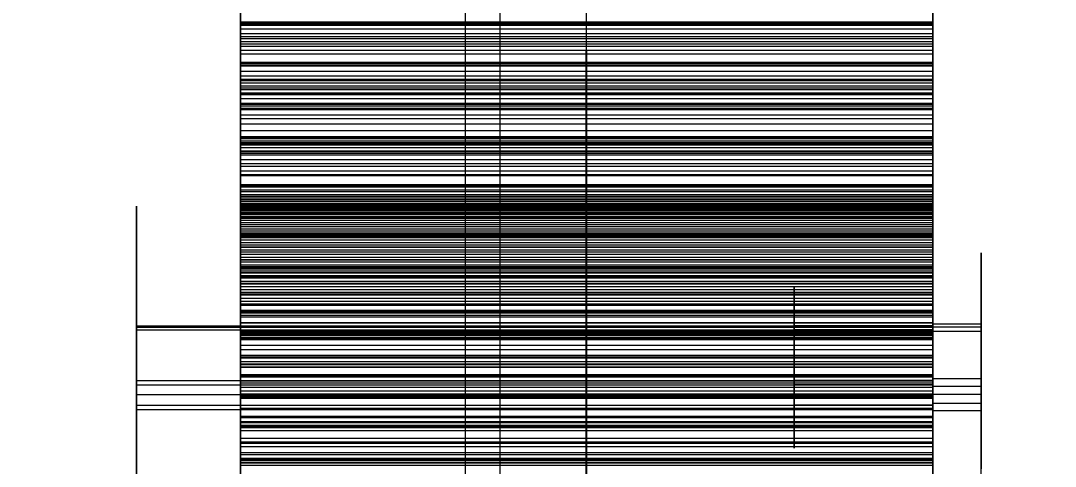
# Model space of a CAD drawing. Header units: millimetres. Extents: x -1970 to 34302, y -65268 to 6837.
# Drawn here: x 486.5 to 785.4, y -34170.2 to -34041.4 of the extents above; entities that cross this region are included whole.
import ezdxf

# ---------------------------------------------------------------- set-up
doc = ezdxf.new("R2010")
doc.units = ezdxf.units.MM
for name, color, linetype, lineweight in [('COTAS_O', 1, 'Continuous', 0), ('frontal_briquetadora', 7, 'Continuous', 0), ('frontal_mezcladora', 7, 'Continuous', 0)]:
    doc.layers.add(name, color=color, linetype=linetype, lineweight=lineweight)
doc.dimstyles.new('R19_100', dxfattribs={"dimtxt": 250, "dimasz": 150, "dimexe": 150, "dimexo": 80, "dimgap": 100, "dimtad": 1, "dimtih": 1, "dimtoh": 1, "dimdsep": 46, "dimcen": 0.09, "dimadec": 0, "dimazin": 0, "dimtfac": 1, "dimtdec": 4, "dimtofl": 0, "dimtmove": 0, "dimatfit": 3, "dimfxl": 1, "dimtolj": 1, "dimtzin": 0, "dimarcsym": 0})

# ---------------------------------------------------------------- blocks, each defined once
blk = doc.blocks.new('*D35')
at = {"layer": 'COTAS_O', "color": 0, "lineweight": -2, "transparency": 16777216}
for p, q in [((-1725, -34320), (-1725, -33550)), ((1725, -34320), (1725, -33550)), ((-1575, -33700), (1575, -33700))]:
    blk.add_line(p, q, dxfattribs=at)
at = {"layer": 'COTAS_O', "color": 0, "transparency": 16777216}
for points in [[(-1575, -33675), (-1575, -33725), (-1725, -33700)], [(1575, -33675), (1575, -33725), (1725, -33700)]]:
    blk.add_solid(points, dxfattribs=at)
at = {"layer": 'Defpoints', "color": 0, "transparency": 16777216}
for p in [(1725, -33700), (-1725, -34400), (1725, -34400)]:
    blk.add_point(p, dxfattribs=at)
blk = doc.blocks.new('*D39')
at = {"layer": 'COTAS_O', "color": 0, "lineweight": -2, "transparency": 16777216}
for p, q in [((-650, -34820), (-650, -34050)), ((650, -34820), (650, -34050)), ((-500, -34200), (500, -34200))]:
    blk.add_line(p, q, dxfattribs=at)
at = {"layer": 'COTAS_O', "color": 0, "transparency": 16777216}
for points in [[(-500, -34175), (-500, -34225), (-650, -34200)], [(500, -34175), (500, -34225), (650, -34200)]]:
    blk.add_solid(points, dxfattribs=at)
at = {"layer": 'Defpoints', "color": 0, "transparency": 16777216}
for p in [(650, -34200), (-650, -34900), (650, -34900)]:
    blk.add_point(p, dxfattribs=at)

msp = doc.modelspace()

# ---------------------------------------------------------------- linework, layer by layer
at = {"layer": 'frontal_briquetadora'}
for p, q in [((550, -34042.33), (550, -34028.173)), ((750, -34042.33), (750, -34028.173)), ((550, -34035.129), (550, -34047.366)), ((550, -34048.703), (550, -34035.538)), ((750, -34035.129), (750, -34047.366)), ((750, -34048.703), (750, -34035.538)), ((550, -34050.982), (550, -34037.173)), ((550, -34041.914), (550, -34037.651)), ((550, -34042.091), (550, -34038.346)), ((750, -34050.982), (750, -34037.173)), ((750, -34041.914), (750, -34037.651)), ((750, -34042.091), (750, -34038.346)), ((550, -34040.158), (550, -34053.343)), ((550, -34040.962), (550, -34054.391)), ((550, -34049.943), (550, -34041.744)), ((750, -34041.744), (550, -34041.744)), ((550, -34041.744), (550, -34042.719)), ((550, -34046.033), (550, -34041.914)), ((750, -34041.914), (550, -34041.914)), ((750, -34040.158), (750, -34053.343)), ((750, -34040.962), (750, -34054.391)), ((750, -34049.943), (750, -34041.744)), ((750, -34041.744), (750, -34042.719)), ((750, -34046.033), (750, -34041.914)), ((550, -34050.002), (550, -34042.091)), ((750, -34042.091), (550, -34042.091)), ((550, -34055.971), (550, -34042.33)), ((550, -34042.33), (750, -34042.33)), ((750, -34042.719), (550, -34042.719)), ((550, -34042.719), (550, -34043.842)), ((750, -34043.842), (550, -34043.842)), ((550, -34043.842), (550, -34045.12)), ((750, -34050.002), (750, -34042.091)), ((750, -34055.971), (750, -34042.33)), ((750, -34042.719), (750, -34043.842)), ((750, -34043.842), (750, -34045.12)), ((750, -34045.12), (550, -34045.12)), ((550, -34045.12), (550, -34046.562)), ((550, -34049.995), (550, -34046.033)), ((750, -34046.033), (550, -34046.033)), ((750, -34046.562), (550, -34046.562)), ((550, -34046.562), (550, -34048.182)), ((550, -34047.366), (550, -34060.778)), ((550, -34047.366), (750, -34047.366)), ((750, -34045.12), (750, -34046.562)), ((750, -34049.995), (750, -34046.033)), ((750, -34046.562), (750, -34048.182)), ((750, -34047.366), (750, -34060.778)), ((750, -34048.182), (550, -34048.182)), ((550, -34048.182), (550, -34050.002)), ((550, -34062.66), (550, -34048.703)), ((550, -34048.703), (750, -34048.703)), ((550, -34054.209), (550, -34049.943)), ((750, -34049.943), (550, -34049.943)), ((550, -34053.784), (550, -34049.995)), ((750, -34049.995), (550, -34049.995)), ((750, -34050.002), (550, -34050.002)), ((750, -34048.182), (750, -34050.002)), ((750, -34062.66), (750, -34048.703)), ((750, -34054.209), (750, -34049.943)), ((750, -34053.784), (750, -34049.995)), ((550, -34065.181), (550, -34050.982)), ((550, -34050.982), (750, -34050.982)), ((550, -34053.343), (550, -34065.238)), ((550, -34053.343), (750, -34053.343)), ((550, -34057.376), (550, -34053.784)), ((750, -34053.784), (550, -34053.784)), ((750, -34065.181), (750, -34050.982)), ((750, -34053.343), (750, -34065.238)), ((750, -34057.376), (750, -34053.784)), ((550, -34058.334), (550, -34054.209)), ((750, -34054.209), (550, -34054.209)), ((550, -34054.391), (550, -34066.654)), ((550, -34054.391), (750, -34054.391)), ((550, -34068.572), (550, -34055.971)), ((550, -34055.971), (750, -34055.971)), ((750, -34058.334), (750, -34054.209)), ((750, -34054.391), (750, -34066.654)), ((750, -34068.572), (750, -34055.971)), ((550, -34065.565), (550, -34057.376)), ((750, -34057.376), (550, -34057.376)), ((550, -34062.309), (550, -34058.334)), ((750, -34058.334), (550, -34058.334)), ((550, -34067.177), (550, -34058.719)), ((750, -34058.719), (550, -34058.719)), ((550, -34058.719), (550, -34059.446)), ((750, -34059.446), (550, -34059.446)), ((550, -34059.446), (550, -34060.326)), ((750, -34065.565), (750, -34057.376)), ((750, -34062.309), (750, -34058.334)), ((750, -34067.177), (750, -34058.719)), ((750, -34058.719), (750, -34059.446)), ((750, -34059.446), (750, -34060.326)), ((750, -34060.326), (550, -34060.326)), ((550, -34060.326), (550, -34061.366)), ((550, -34060.778), (550, -34074.849)), ((550, -34060.778), (750, -34060.778)), ((750, -34061.366), (550, -34061.366)), ((550, -34061.366), (550, -34062.574)), ((550, -34066.121), (550, -34062.309)), ((750, -34062.309), (550, -34062.309)), ((750, -34062.574), (550, -34062.574)), ((550, -34062.574), (550, -34063.966)), ((550, -34076.872), (550, -34062.66)), ((550, -34062.66), (750, -34062.66)), ((750, -34060.326), (750, -34061.366)), ((750, -34060.778), (750, -34074.849)), ((750, -34061.366), (750, -34062.574)), ((750, -34066.121), (750, -34062.309)), ((750, -34062.574), (750, -34063.966)), ((750, -34076.872), (750, -34062.66)), ((750, -34063.966), (550, -34063.966)), ((550, -34063.966), (550, -34065.565)), ((550, -34079.226), (550, -34065.181)), ((550, -34065.181), (750, -34065.181)), ((550, -34065.238), (550, -34075.388)), ((550, -34065.238), (750, -34065.238)), ((750, -34065.565), (550, -34065.565)), ((750, -34063.966), (750, -34065.565)), ((750, -34079.226), (750, -34065.181)), ((750, -34065.238), (750, -34075.388)), ((550, -34069.755), (550, -34066.121)), ((750, -34066.121), (550, -34066.121)), ((550, -34066.654), (550, -34077.28)), ((550, -34066.654), (750, -34066.654)), ((550, -34071.299), (550, -34067.177)), ((750, -34067.177), (550, -34067.177)), ((550, -34079.648), (550, -34068.572)), ((550, -34068.572), (750, -34068.572)), ((750, -34069.755), (750, -34066.121)), ((750, -34066.654), (750, -34077.28)), ((750, -34071.299), (750, -34067.177)), ((750, -34079.648), (750, -34068.572)), ((550, -34073.184), (550, -34069.755)), ((750, -34069.755), (550, -34069.755)), ((550, -34075.275), (550, -34071.299)), ((750, -34071.299), (550, -34071.299)), ((750, -34073.184), (750, -34069.755)), ((750, -34075.275), (750, -34071.299)), ((550, -34081.632), (550, -34073.184)), ((750, -34073.184), (550, -34073.184)), ((750, -34081.632), (750, -34073.184)), ((550, -34074.849), (550, -34089.04)), ((550, -34074.849), (750, -34074.849)), ((550, -34079.097), (550, -34075.275)), ((750, -34075.275), (550, -34075.275)), ((550, -34075.388), (550, -34083.402)), ((550, -34075.388), (750, -34075.388)), ((550, -34084.911), (550, -34076.214)), ((750, -34076.214), (550, -34076.214)), ((550, -34076.214), (550, -34076.693)), ((750, -34076.693), (550, -34076.693)), ((550, -34076.693), (550, -34077.327)), ((550, -34090.793), (550, -34076.872)), ((550, -34076.872), (750, -34076.872)), ((550, -34077.28), (550, -34085.86)), ((550, -34077.28), (750, -34077.28)), ((750, -34077.327), (550, -34077.327)), ((550, -34077.327), (550, -34078.126)), ((750, -34074.849), (750, -34089.04)), ((750, -34079.097), (750, -34075.275)), ((750, -34075.388), (750, -34083.402)), ((750, -34084.911), (750, -34076.214)), ((750, -34076.214), (750, -34076.693)), ((750, -34076.693), (750, -34077.327)), ((750, -34090.793), (750, -34076.872)), ((750, -34077.28), (750, -34085.86)), ((750, -34077.327), (750, -34078.126)), ((750, -34078.126), (550, -34078.126)), ((550, -34078.126), (550, -34079.098)), ((550, -34082.751), (550, -34079.097)), ((750, -34079.098), (550, -34079.098)), ((550, -34079.098), (550, -34080.258)), ((550, -34092.577), (550, -34079.226)), ((550, -34079.226), (750, -34079.226)), ((550, -34088.773), (550, -34079.648)), ((550, -34079.648), (750, -34079.648)), ((750, -34080.258), (550, -34080.258)), ((550, -34080.258), (550, -34081.632)), ((750, -34078.126), (750, -34079.098)), ((750, -34082.751), (750, -34079.097)), ((750, -34079.098), (750, -34080.258)), ((750, -34092.577), (750, -34079.226)), ((750, -34088.773), (750, -34079.648)), ((750, -34080.258), (750, -34081.632)), ((750, -34081.632), (550, -34081.632)), ((550, -34086.22), (550, -34082.751)), ((750, -34082.751), (550, -34082.751)), ((550, -34083.402), (550, -34088.971)), ((550, -34083.402), (750, -34083.402)), ((750, -34086.22), (750, -34082.751)), ((750, -34083.402), (750, -34088.971)), ((550, -34088.88), (550, -34084.911)), ((750, -34084.911), (550, -34084.911)), ((550, -34085.86), (550, -34092.064)), ((550, -34085.86), (750, -34085.86)), ((550, -34089.479), (550, -34086.22)), ((750, -34086.22), (550, -34086.22)), ((750, -34088.88), (750, -34084.911)), ((750, -34085.86), (750, -34092.064)), ((750, -34089.479), (750, -34086.22)), ((550, -34095.598), (550, -34088.773)), ((550, -34088.773), (750, -34088.773)), ((550, -34092.698), (550, -34088.88)), ((750, -34088.88), (550, -34088.88)), ((550, -34088.971), (550, -34090.256)), ((550, -34088.971), (750, -34088.971)), ((550, -34089.04), (550, -34102.804)), ((550, -34089.04), (750, -34089.04)), ((550, -34098.165), (550, -34089.479)), ((750, -34089.479), (550, -34089.479)), ((750, -34095.598), (750, -34088.773)), ((750, -34092.698), (750, -34088.88)), ((750, -34088.971), (750, -34090.256)), ((750, -34089.04), (750, -34102.804)), ((750, -34098.165), (750, -34089.479)), ((550, -34090.256), (550, -34091.623)), ((550, -34090.256), (750, -34090.256)), ((550, -34103.889), (550, -34090.793)), ((550, -34090.793), (750, -34090.793)), ((550, -34091.623), (550, -34093.074)), ((550, -34091.623), (750, -34091.623)), ((550, -34092.064), (550, -34093.54)), ((550, -34092.064), (750, -34092.064)), ((550, -34104.721), (550, -34092.577)), ((550, -34092.577), (750, -34092.577)), ((550, -34096.357), (550, -34092.698)), ((750, -34092.698), (550, -34092.698)), ((750, -34090.256), (750, -34091.623)), ((750, -34103.889), (750, -34090.793)), ((750, -34091.623), (750, -34093.074)), ((750, -34092.064), (750, -34093.54)), ((750, -34104.721), (750, -34092.577)), ((750, -34096.357), (750, -34092.698)), ((520, -34096.156), (520, -34095.002)), ((520, -34095.002), (520, -34095.959)), ((520, -34097.371), (520, -34095.264)), ((550, -34093.074), (550, -34094.607)), ((550, -34093.074), (750, -34093.074)), ((550, -34093.54), (550, -34095.098)), ((550, -34093.54), (750, -34093.54)), ((550, -34103.103), (550, -34094.189)), ((750, -34094.189), (550, -34094.189)), ((550, -34094.189), (550, -34094.417)), ((750, -34094.417), (550, -34094.417)), ((550, -34094.417), (550, -34094.804)), ((550, -34094.607), (550, -34096.221)), ((550, -34094.607), (750, -34094.607)), ((750, -34094.804), (550, -34094.804)), ((550, -34094.804), (550, -34095.36)), ((550, -34095.959), (550, -34095.002)), ((550, -34095.002), (550, -34096.156)), ((550, -34095.098), (550, -34096.737)), ((550, -34095.098), (750, -34095.098)), ((550, -34097.371), (550, -34095.264)), ((750, -34095.36), (550, -34095.36)), ((550, -34095.36), (550, -34096.093)), ((550, -34097.262), (550, -34095.598)), ((550, -34095.598), (750, -34095.598)), ((750, -34093.074), (750, -34094.607)), ((750, -34093.54), (750, -34095.098)), ((750, -34103.103), (750, -34094.189)), ((750, -34094.189), (750, -34094.417)), ((750, -34094.417), (750, -34094.804)), ((750, -34094.607), (750, -34096.221)), ((750, -34094.804), (750, -34095.36)), ((750, -34095.098), (750, -34096.737)), ((750, -34095.36), (750, -34096.093)), ((750, -34097.262), (750, -34095.598)), ((520, -34095.959), (520, -34099.014)), ((520, -34099.407), (520, -34096.156)), ((520, -34101.561), (520, -34097.371)), ((550, -34099.014), (550, -34095.959)), ((750, -34096.093), (550, -34096.093)), ((550, -34096.093), (550, -34097.02)), ((550, -34096.156), (550, -34099.407)), ((550, -34096.221), (550, -34097.916)), ((550, -34096.221), (750, -34096.221)), ((550, -34099.843), (550, -34096.357)), ((750, -34096.357), (550, -34096.357)), ((550, -34096.737), (550, -34098.457)), ((550, -34096.737), (750, -34096.737)), ((750, -34097.02), (550, -34097.02)), ((550, -34097.02), (550, -34098.165)), ((550, -34099.007), (550, -34097.262)), ((550, -34097.262), (750, -34097.262)), ((550, -34101.561), (550, -34097.371)), ((550, -34097.916), (550, -34099.69)), ((550, -34097.916), (750, -34097.916)), ((750, -34098.165), (550, -34098.165)), ((550, -34098.457), (550, -34100.257)), ((550, -34098.457), (750, -34098.457)), ((750, -34096.093), (750, -34097.02)), ((750, -34096.221), (750, -34097.916)), ((750, -34099.843), (750, -34096.357)), ((750, -34096.737), (750, -34098.457)), ((750, -34097.02), (750, -34098.165)), ((750, -34099.007), (750, -34097.262)), ((750, -34097.916), (750, -34099.69)), ((750, -34098.457), (750, -34100.257)), ((520, -34099.014), (520, -34104.133)), ((520, -34104.716), (520, -34099.407)), ((520, -34107.784), (520, -34101.561)), ((550, -34100.831), (550, -34099.007)), ((550, -34099.007), (750, -34099.007)), ((550, -34104.133), (550, -34099.014)), ((550, -34099.407), (550, -34104.716)), ((550, -34099.69), (550, -34101.544)), ((550, -34099.69), (750, -34099.69)), ((550, -34103.14), (550, -34099.843)), ((750, -34099.843), (550, -34099.843)), ((550, -34100.257), (550, -34102.135)), ((550, -34100.257), (750, -34100.257)), ((550, -34102.733), (550, -34100.831)), ((550, -34100.831), (750, -34100.831)), ((550, -34101.544), (550, -34103.477)), ((550, -34101.544), (750, -34101.544)), ((550, -34107.784), (550, -34101.561)), ((750, -34100.831), (750, -34099.007)), ((750, -34099.69), (750, -34101.544)), ((750, -34103.14), (750, -34099.843)), ((750, -34100.257), (750, -34102.135)), ((750, -34102.733), (750, -34100.831)), ((750, -34101.544), (750, -34103.477)), ((520, -34104.133), (520, -34111.255)), ((550, -34102.135), (550, -34104.091)), ((550, -34102.135), (750, -34102.135)), ((550, -34104.714), (550, -34102.733)), ((550, -34102.733), (750, -34102.733)), ((550, -34102.804), (550, -34115.613)), ((550, -34102.804), (750, -34102.804)), ((550, -34106.909), (550, -34103.103)), ((750, -34103.103), (550, -34103.103)), ((550, -34106.22), (550, -34103.14)), ((750, -34103.14), (550, -34103.14)), ((550, -34103.477), (550, -34105.486)), ((550, -34103.477), (750, -34103.477)), ((550, -34115.656), (550, -34103.889)), ((550, -34103.889), (750, -34103.889)), ((550, -34104.091), (550, -34106.125)), ((550, -34104.091), (750, -34104.091)), ((550, -34111.255), (550, -34104.133)), ((750, -34102.135), (750, -34104.091)), ((750, -34104.714), (750, -34102.733)), ((750, -34102.804), (750, -34115.613)), ((750, -34106.909), (750, -34103.103)), ((750, -34106.22), (750, -34103.14)), ((750, -34103.477), (750, -34105.486)), ((750, -34115.656), (750, -34103.889)), ((750, -34104.091), (750, -34106.125)), ((520, -34112.022), (520, -34104.716)), ((550, -34106.771), (550, -34104.714)), ((550, -34104.714), (750, -34104.714)), ((550, -34104.716), (550, -34112.022)), ((550, -34115.191), (550, -34104.721)), ((550, -34104.721), (750, -34104.721)), ((550, -34105.486), (550, -34107.573)), ((550, -34105.486), (750, -34105.486)), ((550, -34106.125), (550, -34108.235)), ((550, -34106.125), (750, -34106.125)), ((550, -34115.124), (550, -34106.22)), ((750, -34106.22), (550, -34106.22)), ((550, -34108.904), (550, -34106.771)), ((550, -34106.771), (750, -34106.771)), ((550, -34110.56), (550, -34106.909)), ((750, -34106.909), (550, -34106.909)), ((550, -34107.573), (550, -34109.735)), ((550, -34107.573), (750, -34107.573)), ((750, -34106.771), (750, -34104.714)), ((750, -34115.191), (750, -34104.721)), ((750, -34105.486), (750, -34107.573)), ((750, -34106.125), (750, -34108.235)), ((750, -34115.124), (750, -34106.22)), ((750, -34108.904), (750, -34106.771)), ((750, -34110.56), (750, -34106.909)), ((750, -34107.573), (750, -34109.735)), ((520, -34115.968), (520, -34107.784)), ((550, -34115.968), (550, -34107.784)), ((550, -34108.235), (550, -34110.42)), ((550, -34108.235), (750, -34108.235)), ((550, -34111.113), (550, -34108.904)), ((550, -34108.904), (750, -34108.904)), ((550, -34109.735), (550, -34111.971)), ((550, -34109.735), (750, -34109.735)), ((550, -34110.42), (550, -34112.679)), ((550, -34110.42), (750, -34110.42)), ((550, -34114.047), (550, -34110.56)), ((750, -34110.56), (550, -34110.56)), ((750, -34108.235), (750, -34110.42)), ((750, -34112.322), (750, -34108.512)), ((750, -34108.512), (750, -34108.992)), ((750, -34112.8), (750, -34108.552)), ((750, -34111.113), (750, -34108.904)), ((750, -34108.992), (750, -34113.668)), ((750, -34109.735), (750, -34111.971)), ((750, -34110.42), (750, -34112.679)), ((750, -34114.047), (750, -34110.56)), ((764, -34112.322), (764, -34108.512)), ((764, -34108.512), (764, -34108.992)), ((764, -34112.8), (764, -34108.552)), ((764, -34108.992), (764, -34113.668)), ((520, -34111.255), (520, -34120.296)), ((520, -34121.239), (520, -34112.022)), ((550, -34113.395), (550, -34111.113)), ((550, -34111.113), (750, -34111.113)), ((550, -34120.296), (550, -34111.255)), ((550, -34111.971), (550, -34114.281)), ((550, -34111.971), (750, -34111.971)), ((550, -34112.022), (550, -34121.239)), ((550, -34112.599), (550, -34112.576)), ((750, -34112.576), (550, -34112.576)), ((550, -34112.576), (550, -34112.716)), ((550, -34121.71), (550, -34112.599)), ((750, -34112.599), (550, -34112.599)), ((550, -34112.679), (550, -34115.012)), ((550, -34112.679), (750, -34112.679)), ((750, -34112.716), (550, -34112.716)), ((550, -34112.716), (550, -34113.027)), ((750, -34113.027), (550, -34113.027)), ((550, -34113.027), (550, -34113.519)), ((550, -34115.75), (550, -34113.395)), ((550, -34113.395), (750, -34113.395)), ((750, -34113.519), (550, -34113.519)), ((550, -34113.519), (550, -34114.21)), ((750, -34113.395), (750, -34111.113)), ((750, -34111.971), (750, -34114.281)), ((750, -34119.668), (750, -34112.322)), ((750, -34112.599), (750, -34112.576)), ((750, -34112.576), (750, -34112.716)), ((750, -34121.71), (750, -34112.599)), ((750, -34112.679), (750, -34115.012)), ((750, -34112.716), (750, -34113.027)), ((750, -34120.455), (750, -34112.8)), ((750, -34113.027), (750, -34113.519)), ((750, -34115.75), (750, -34113.395)), ((750, -34113.519), (750, -34114.21)), ((764, -34119.668), (764, -34112.322)), ((764, -34120.455), (764, -34112.8)), ((520, -34126.016), (520, -34115.968)), ((550, -34117.358), (550, -34114.047)), ((750, -34114.047), (550, -34114.047)), ((750, -34114.21), (550, -34114.21)), ((550, -34114.21), (550, -34115.124)), ((550, -34114.281), (550, -34116.664)), ((550, -34114.281), (750, -34114.281)), ((550, -34115.012), (550, -34117.417)), ((550, -34115.012), (750, -34115.012)), ((750, -34115.124), (550, -34115.124)), ((550, -34123.584), (550, -34115.191)), ((550, -34115.191), (750, -34115.191)), ((550, -34115.613), (550, -34126.974)), ((550, -34115.613), (750, -34115.613)), ((550, -34125.641), (550, -34115.656)), ((550, -34115.656), (750, -34115.656)), ((550, -34118.177), (550, -34115.75)), ((550, -34115.75), (750, -34115.75)), ((550, -34126.016), (550, -34115.968)), ((750, -34113.668), (750, -34121.613)), ((750, -34117.358), (750, -34114.047)), ((750, -34114.21), (750, -34115.124)), ((750, -34114.281), (750, -34116.664)), ((750, -34115.012), (750, -34117.417)), ((750, -34123.584), (750, -34115.191)), ((750, -34115.613), (750, -34126.974)), ((750, -34125.641), (750, -34115.656)), ((750, -34118.177), (750, -34115.75)), ((764, -34113.668), (764, -34121.613)), ((520, -34120.227), (520, -34117.813)), ((520, -34120.031), (520, -34117.866)), ((520, -34117.866), (520, -34118.139)), ((520, -34118.139), (520, -34120.796)), ((550, -34116.664), (550, -34119.118)), ((550, -34116.664), (750, -34116.664)), ((550, -34120.474), (550, -34117.358)), ((750, -34117.358), (550, -34117.358)), ((550, -34117.417), (550, -34119.893)), ((550, -34117.417), (750, -34117.417)), ((550, -34120.675), (550, -34118.177)), ((550, -34118.177), (750, -34118.177)), ((550, -34119.118), (550, -34126.503)), ((550, -34119.118), (750, -34119.118)), ((710, -34120.618), (710, -34118.301)), ((710, -34120.437), (710, -34118.359)), ((710, -34118.359), (710, -34118.621)), ((710, -34118.621), (710, -34121.171)), ((750, -34116.664), (750, -34119.118)), ((750, -34120.474), (750, -34117.358)), ((750, -34117.417), (750, -34119.893)), ((750, -34120.227), (750, -34117.813)), ((750, -34120.031), (750, -34117.866)), ((750, -34117.866), (750, -34118.139)), ((750, -34118.139), (750, -34120.796)), ((750, -34120.675), (750, -34118.177)), ((750, -34120.618), (750, -34118.301)), ((750, -34120.437), (750, -34118.359)), ((750, -34118.359), (750, -34118.621)), ((750, -34118.621), (750, -34121.171)), ((750, -34119.118), (750, -34126.503)), ((520, -34124.205), (520, -34120.031)), ((520, -34124.576), (520, -34120.227)), ((520, -34120.296), (520, -34131.152)), ((520, -34120.796), (520, -34125.31)), ((520, -34132.258), (520, -34121.239)), ((550, -34119.893), (550, -34122.44)), ((550, -34119.893), (750, -34119.893)), ((550, -34131.152), (550, -34120.296)), ((550, -34123.368), (550, -34120.474)), ((750, -34120.474), (550, -34120.474)), ((550, -34123.243), (550, -34120.675)), ((550, -34120.675), (750, -34120.675)), ((550, -34121.239), (550, -34132.258)), ((550, -34125.343), (550, -34121.71)), ((750, -34121.71), (550, -34121.71)), ((550, -34122.44), (550, -34125.055)), ((550, -34122.44), (750, -34122.44)), ((710, -34124.444), (710, -34120.437)), ((710, -34124.793), (710, -34120.618)), ((710, -34121.171), (710, -34125.505)), ((750, -34129.095), (750, -34119.668)), ((750, -34119.893), (750, -34122.44)), ((750, -34124.205), (750, -34120.031)), ((750, -34124.576), (750, -34120.227)), ((750, -34124.444), (750, -34120.437)), ((750, -34130), (750, -34120.455)), ((750, -34123.368), (750, -34120.474)), ((750, -34124.793), (750, -34120.618)), ((750, -34123.243), (750, -34120.675)), ((750, -34120.796), (750, -34125.31)), ((750, -34121.171), (750, -34125.505)), ((750, -34121.613), (750, -34131.254)), ((750, -34125.343), (750, -34121.71)), ((750, -34122.44), (750, -34125.055)), ((764, -34129.095), (764, -34119.668)), ((764, -34130), (764, -34120.455)), ((764, -34121.613), (764, -34131.254)), ((520, -34129.561), (520, -34124.205)), ((520, -34130), (520, -34124.576)), ((520, -34125.31), (520, -34130.788)), ((550, -34125.879), (550, -34123.243)), ((550, -34123.243), (750, -34123.243)), ((550, -34132.468), (550, -34123.368)), ((750, -34123.368), (550, -34123.368)), ((550, -34129.579), (550, -34123.584)), ((550, -34123.584), (750, -34123.584)), ((550, -34125.055), (550, -34133.026)), ((550, -34125.055), (750, -34125.055)), ((550, -34128.818), (550, -34125.343)), ((750, -34125.343), (550, -34125.343)), ((710, -34129.586), (710, -34124.444)), ((710, -34130), (710, -34124.793)), ((710, -34125.505), (710, -34130.763)), ((750, -34125.879), (750, -34123.243)), ((750, -34132.468), (750, -34123.368)), ((750, -34129.579), (750, -34123.584)), ((750, -34129.561), (750, -34124.205)), ((750, -34128.168), (750, -34124.357)), ((750, -34124.357), (750, -34124.838)), ((750, -34129.586), (750, -34124.444)), ((750, -34130), (750, -34124.576)), ((750, -34130), (750, -34124.793)), ((750, -34124.838), (750, -34129.514)), ((750, -34125.055), (750, -34133.026)), ((750, -34125.31), (750, -34130.788)), ((750, -34128.818), (750, -34125.343)), ((750, -34125.505), (750, -34130.763)), ((764, -34128.168), (764, -34124.357)), ((764, -34124.357), (764, -34124.838)), ((764, -34124.838), (764, -34129.514)), ((520, -34137.811), (520, -34126.016)), ((550, -34133.462), (550, -34125.641)), ((550, -34125.641), (750, -34125.641)), ((550, -34128.583), (550, -34125.879)), ((550, -34125.879), (750, -34125.879)), ((550, -34137.811), (550, -34126.016)), ((550, -34126.503), (550, -34131.376)), ((550, -34126.503), (750, -34126.503)), ((550, -34126.974), (550, -34136.452)), ((550, -34126.974), (750, -34126.974)), ((550, -34131.352), (550, -34128.583)), ((550, -34128.583), (750, -34128.583)), ((750, -34133.462), (750, -34125.641)), ((750, -34128.583), (750, -34125.879)), ((750, -34126.503), (750, -34131.376)), ((750, -34126.974), (750, -34136.452)), ((750, -34132.226), (750, -34127.978)), ((750, -34135.514), (750, -34128.168)), ((750, -34131.352), (750, -34128.583)), ((764, -34132.226), (764, -34127.978)), ((764, -34135.514), (764, -34128.168)), ((520, -34129.561), (750, -34129.561)), ((520, -34135.039), (520, -34129.561)), ((520, -34130), (750, -34130)), ((520, -34130), (520, -34135.424)), ((520, -34130.788), (750, -34130.788)), ((520, -34130.788), (520, -34136.144)), ((520, -34131.152), (520, -34143.694)), ((550, -34132.125), (550, -34128.818)), ((750, -34128.818), (550, -34128.818)), ((550, -34132.944), (550, -34129.579)), ((550, -34129.579), (750, -34129.579)), ((550, -34131.126), (550, -34131.018)), ((750, -34131.018), (550, -34131.018)), ((550, -34131.018), (550, -34131.084)), ((750, -34131.084), (550, -34131.084)), ((550, -34131.084), (550, -34131.335)), ((550, -34131.4), (550, -34131.126)), ((750, -34131.126), (550, -34131.126)), ((550, -34143.694), (550, -34131.152)), ((750, -34131.335), (550, -34131.335)), ((550, -34131.335), (550, -34131.787)), ((550, -34139.891), (550, -34131.352)), ((550, -34131.352), (750, -34131.352)), ((550, -34131.376), (550, -34133.551)), ((550, -34131.376), (750, -34131.376)), ((550, -34140.685), (550, -34131.4)), ((750, -34131.4), (550, -34131.4)), ((750, -34129.586), (710, -34129.586)), ((710, -34134.844), (710, -34129.586)), ((750, -34130), (710, -34130)), ((710, -34130), (710, -34135.207)), ((750, -34130.763), (710, -34130.763)), ((710, -34130.763), (710, -34135.905)), ((750, -34132.125), (750, -34128.818)), ((764, -34129.095), (750, -34129.095)), ((750, -34138.736), (750, -34129.095)), ((750, -34129.514), (750, -34137.459)), ((750, -34135.039), (750, -34129.561)), ((750, -34132.944), (750, -34129.579)), ((750, -34134.844), (750, -34129.586)), ((750, -34130), (750, -34135.424)), ((764, -34130), (750, -34130)), ((750, -34130), (750, -34135.207)), ((750, -34130), (750, -34139.545)), ((750, -34130.763), (750, -34135.905)), ((750, -34130.788), (750, -34136.144)), ((750, -34131.126), (750, -34131.018)), ((750, -34131.018), (750, -34131.084)), ((750, -34131.084), (750, -34131.335)), ((750, -34131.4), (750, -34131.126)), ((764, -34131.254), (750, -34131.254)), ((750, -34131.254), (750, -34140.681)), ((750, -34131.335), (750, -34131.787)), ((750, -34139.891), (750, -34131.352)), ((750, -34131.376), (750, -34133.551)), ((750, -34140.685), (750, -34131.4)), ((750, -34135.282), (750, -34131.472)), ((750, -34131.472), (750, -34131.953)), ((764, -34138.736), (764, -34129.095)), ((764, -34129.514), (764, -34137.459)), ((764, -34130), (764, -34139.545)), ((764, -34131.254), (764, -34140.681)), ((764, -34135.282), (764, -34131.472)), ((764, -34131.472), (764, -34131.953)), ((520, -34144.951), (520, -34132.258)), ((520, -34135.877), (520, -34133.712)), ((520, -34133.712), (520, -34133.985)), ((520, -34133.985), (520, -34136.641)), ((750, -34131.787), (550, -34131.787)), ((550, -34131.787), (550, -34132.468)), ((550, -34135.252), (550, -34132.125)), ((750, -34132.125), (550, -34132.125)), ((550, -34132.258), (550, -34144.951)), ((750, -34132.468), (550, -34132.468)), ((550, -34133.551), (550, -34132.944)), ((550, -34132.944), (750, -34132.944)), ((550, -34133.026), (550, -34138.548)), ((550, -34133.026), (750, -34133.026)), ((550, -34138.817), (550, -34133.462)), ((550, -34133.462), (750, -34133.462)), ((550, -34133.551), (750, -34133.551)), ((710, -34136.282), (710, -34134.204)), ((710, -34134.204), (710, -34134.466)), ((710, -34134.466), (710, -34137.017)), ((750, -34131.787), (750, -34132.468)), ((750, -34131.953), (750, -34136.628)), ((750, -34135.252), (750, -34132.125)), ((750, -34139.881), (750, -34132.226)), ((750, -34133.551), (750, -34132.944)), ((750, -34133.026), (750, -34138.548)), ((750, -34138.817), (750, -34133.462)), ((750, -34135.877), (750, -34133.712)), ((750, -34133.712), (750, -34133.985)), ((750, -34133.985), (750, -34136.641)), ((750, -34136.282), (750, -34134.204)), ((750, -34134.204), (750, -34134.466)), ((750, -34134.466), (750, -34137.017)), ((764, -34131.953), (764, -34136.628)), ((764, -34139.881), (764, -34132.226)), ((520, -34139.553), (520, -34135.039)), ((520, -34135.424), (520, -34139.773)), ((520, -34140.051), (520, -34135.877)), ((520, -34136.144), (520, -34140.318)), ((520, -34136.641), (520, -34141.156)), ((520, -34139.653), (520, -34137.24)), ((550, -34138.18), (550, -34135.252)), ((750, -34135.252), (550, -34135.252)), ((550, -34136.452), (550, -34143.68)), ((550, -34136.452), (750, -34136.452)), ((710, -34139.178), (710, -34134.844)), ((710, -34135.207), (710, -34139.382)), ((710, -34135.905), (710, -34139.912)), ((710, -34140.289), (710, -34136.282)), ((710, -34137.017), (710, -34141.35)), ((750, -34139.178), (750, -34134.844)), ((750, -34139.553), (750, -34135.039)), ((750, -34135.207), (750, -34139.382)), ((750, -34138.18), (750, -34135.252)), ((750, -34142.628), (750, -34135.282)), ((750, -34135.424), (750, -34139.773)), ((750, -34144.941), (750, -34135.514)), ((750, -34140.051), (750, -34135.877)), ((750, -34135.905), (750, -34139.912)), ((750, -34136.144), (750, -34140.318)), ((750, -34140.289), (750, -34136.282)), ((750, -34136.452), (750, -34143.68)), ((750, -34136.628), (750, -34144.574)), ((750, -34136.641), (750, -34141.156)), ((750, -34137.017), (750, -34141.35)), ((750, -34139.653), (750, -34137.24)), ((750, -34137.459), (750, -34147.1)), ((764, -34142.628), (764, -34135.282)), ((764, -34144.941), (764, -34135.514)), ((764, -34136.628), (764, -34144.574)), ((764, -34137.459), (764, -34147.1)), ((520, -34151.214), (520, -34137.811)), ((520, -34142.21), (520, -34139.553)), ((520, -34144.003), (520, -34139.653)), ((520, -34139.773), (520, -34142.187)), ((520, -34145.407), (520, -34140.051)), ((520, -34140.318), (520, -34142.483)), ((550, -34151.214), (550, -34137.811)), ((550, -34140.882), (550, -34138.18)), ((750, -34138.18), (550, -34138.18)), ((550, -34138.548), (550, -34141.41)), ((550, -34138.548), (750, -34138.548)), ((550, -34141.501), (550, -34138.817)), ((550, -34138.817), (750, -34138.817)), ((550, -34146.05), (550, -34139.891)), ((550, -34139.891), (750, -34139.891)), ((710, -34140.044), (710, -34137.727)), ((710, -34141.729), (710, -34139.178)), ((710, -34139.382), (710, -34141.699)), ((710, -34139.912), (710, -34141.991)), ((710, -34144.22), (710, -34140.044)), ((710, -34145.431), (710, -34140.289)), ((750, -34140.044), (750, -34137.727)), ((750, -34140.882), (750, -34138.18)), ((750, -34138.548), (750, -34141.41)), ((750, -34146.681), (750, -34138.736)), ((750, -34141.501), (750, -34138.817)), ((750, -34141.729), (750, -34139.178)), ((750, -34139.382), (750, -34141.699)), ((750, -34139.545), (750, -34147.2)), ((750, -34142.21), (750, -34139.553)), ((750, -34144.003), (750, -34139.653)), ((750, -34139.773), (750, -34142.187)), ((750, -34149.426), (750, -34139.881)), ((750, -34146.05), (750, -34139.891)), ((750, -34139.912), (750, -34141.991)), ((750, -34144.22), (750, -34140.044)), ((750, -34145.407), (750, -34140.051)), ((750, -34145.431), (750, -34140.289)), ((750, -34140.318), (750, -34142.483)), ((764, -34146.681), (764, -34138.736)), ((764, -34139.545), (764, -34147.2)), ((764, -34149.426), (764, -34139.881)), ((520, -34142.991), (520, -34140.827)), ((520, -34140.827), (520, -34141.1)), ((520, -34141.1), (520, -34143.756)), ((520, -34141.156), (520, -34146.634)), ((520, -34142.483), (520, -34142.21)), ((520, -34147.165), (520, -34142.991)), ((550, -34144.137), (550, -34140.685)), ((750, -34140.685), (550, -34140.685)), ((550, -34150.155), (550, -34140.882)), ((750, -34140.882), (550, -34140.882)), ((550, -34141.41), (550, -34141.501)), ((550, -34141.41), (750, -34141.41)), ((550, -34141.501), (750, -34141.501)), ((710, -34143.397), (710, -34141.319)), ((710, -34141.319), (710, -34141.581)), ((710, -34141.35), (710, -34146.609)), ((710, -34141.581), (710, -34144.131)), ((710, -34141.991), (710, -34141.729)), ((710, -34147.404), (710, -34143.397)), ((750, -34140.681), (750, -34148.027)), ((750, -34144.137), (750, -34140.685)), ((750, -34142.991), (750, -34140.827)), ((750, -34140.827), (750, -34141.1)), ((750, -34150.155), (750, -34140.882)), ((750, -34141.1), (750, -34143.756)), ((750, -34141.156), (750, -34146.634)), ((750, -34143.397), (750, -34141.319)), ((750, -34141.319), (750, -34141.581)), ((750, -34141.35), (750, -34146.609)), ((750, -34141.41), (750, -34141.501)), ((750, -34141.581), (750, -34144.131)), ((750, -34141.991), (750, -34141.729)), ((750, -34142.483), (750, -34142.21)), ((750, -34152.055), (750, -34142.628)), ((750, -34147.165), (750, -34142.991)), ((750, -34147.404), (750, -34143.397)), ((764, -34140.681), (764, -34148.027)), ((764, -34152.055), (764, -34142.628)), ((520, -34143.694), (520, -34157.775)), ((520, -34143.756), (520, -34148.271)), ((520, -34149.426), (520, -34144.003)), ((520, -34159.169), (520, -34144.951)), ((520, -34145.407), (750, -34145.407)), ((520, -34150.885), (520, -34145.407)), ((550, -34143.68), (550, -34148.383)), ((550, -34143.68), (750, -34143.68)), ((550, -34157.775), (550, -34143.694)), ((550, -34147.428), (550, -34144.137)), ((750, -34144.137), (550, -34144.137)), ((550, -34145.452), (550, -34144.381)), ((550, -34144.381), (550, -34146.095)), ((550, -34144.381), (750, -34144.381)), ((550, -34144.951), (550, -34159.169)), ((550, -34149.267), (550, -34145.452)), ((550, -34145.452), (750, -34145.452)), ((550, -34149.591), (550, -34146.05)), ((550, -34146.05), (750, -34146.05)), ((550, -34146.095), (550, -34150.529)), ((550, -34146.095), (750, -34146.095)), ((710, -34144.131), (710, -34148.465)), ((710, -34149.426), (710, -34144.22)), ((750, -34145.431), (710, -34145.431)), ((710, -34150.69), (710, -34145.431)), ((750, -34143.68), (750, -34148.383)), ((750, -34143.756), (750, -34148.271)), ((750, -34149.426), (750, -34144.003)), ((750, -34144.131), (750, -34148.465)), ((750, -34147.428), (750, -34144.137)), ((750, -34149.426), (750, -34144.22)), ((750, -34144.381), (750, -34146.095)), ((750, -34145.452), (750, -34144.381)), ((750, -34144.574), (750, -34154.214)), ((764, -34144.941), (750, -34144.941)), ((750, -34154.582), (750, -34144.941)), ((750, -34150.885), (750, -34145.407)), ((750, -34150.69), (750, -34145.431)), ((750, -34149.267), (750, -34145.452)), ((750, -34149.591), (750, -34146.05)), ((750, -34146.095), (750, -34150.529)), ((764, -34144.574), (764, -34154.214)), ((764, -34154.582), (764, -34144.941)), ((520, -34146.634), (750, -34146.634)), ((520, -34146.634), (520, -34151.99)), ((520, -34152.522), (520, -34147.165)), ((520, -34148.271), (520, -34153.748)), ((520, -34149.426), (750, -34149.426)), ((520, -34149.426), (520, -34154.85)), ((550, -34150.547), (550, -34147.428)), ((750, -34147.428), (550, -34147.428)), ((550, -34148.383), (550, -34150.379)), ((550, -34148.383), (750, -34148.383)), ((550, -34155.68), (550, -34149.267)), ((550, -34149.267), (750, -34149.267)), ((550, -34149.667), (550, -34149.488)), ((750, -34149.488), (550, -34149.488)), ((750, -34149.496), (550, -34149.496)), ((550, -34149.496), (550, -34149.71)), ((750, -34146.609), (710, -34146.609)), ((710, -34146.609), (710, -34151.751)), ((710, -34152.546), (710, -34147.404)), ((710, -34148.465), (710, -34153.724)), ((750, -34149.426), (710, -34149.426)), ((710, -34149.426), (710, -34154.633)), ((750, -34146.609), (750, -34151.751)), ((750, -34146.634), (750, -34151.99)), ((750, -34151.357), (750, -34146.681)), ((764, -34147.1), (750, -34147.1)), ((750, -34147.1), (750, -34156.527)), ((750, -34152.522), (750, -34147.165)), ((750, -34147.2), (750, -34151.448)), ((750, -34152.546), (750, -34147.404)), ((750, -34150.547), (750, -34147.428)), ((750, -34148.027), (750, -34151.837)), ((750, -34148.271), (750, -34153.748)), ((750, -34148.383), (750, -34150.379)), ((750, -34148.465), (750, -34153.724)), ((750, -34155.68), (750, -34149.267)), ((750, -34149.426), (750, -34154.85)), ((764, -34149.426), (750, -34149.426)), ((750, -34149.426), (750, -34154.633)), ((750, -34149.426), (750, -34158.972)), ((750, -34149.667), (750, -34149.488)), ((750, -34149.496), (750, -34149.71)), ((764, -34151.357), (764, -34146.681)), ((764, -34147.1), (764, -34156.527)), ((764, -34147.2), (764, -34151.448)), ((764, -34148.027), (764, -34151.837)), ((764, -34149.426), (764, -34158.972)), ((520, -34155.399), (520, -34150.885)), ((520, -34166.069), (520, -34151.214)), ((520, -34151.99), (520, -34156.164)), ((550, -34150.379), (550, -34149.591)), ((550, -34149.591), (750, -34149.591)), ((550, -34150.023), (550, -34149.667)), ((750, -34149.667), (550, -34149.667)), ((750, -34149.71), (550, -34149.71)), ((550, -34149.71), (550, -34150.155)), ((550, -34150.548), (550, -34150.023)), ((750, -34150.023), (550, -34150.023)), ((750, -34150.155), (550, -34150.155)), ((550, -34150.379), (750, -34150.379)), ((550, -34150.529), (550, -34157.512)), ((550, -34150.529), (750, -34150.529)), ((550, -34153.483), (550, -34150.547)), ((550, -34159.984), (550, -34150.548)), ((750, -34150.548), (550, -34150.548)), ((550, -34166.069), (550, -34151.214)), ((710, -34155.024), (710, -34150.69)), ((710, -34151.751), (710, -34155.758)), ((750, -34150.379), (750, -34149.591)), ((750, -34150.023), (750, -34149.667)), ((750, -34149.71), (750, -34150.155)), ((750, -34150.548), (750, -34150.023)), ((750, -34150.529), (750, -34157.512)), ((750, -34153.483), (750, -34150.547)), ((750, -34159.984), (750, -34150.548)), ((750, -34155.024), (750, -34150.69)), ((750, -34155.399), (750, -34150.885)), ((750, -34151.837), (750, -34151.357)), ((750, -34151.751), (750, -34155.758)), ((750, -34151.99), (750, -34156.164)), ((764, -34152.055), (750, -34152.055)), ((750, -34161.696), (750, -34152.055)), ((764, -34151.837), (764, -34151.357)), ((764, -34161.696), (764, -34152.055)), ((520, -34152.522), (750, -34152.522)), ((520, -34157.999), (520, -34152.522)), ((520, -34153.748), (750, -34153.748)), ((520, -34153.748), (520, -34159.105)), ((520, -34154.85), (520, -34159.199)), ((520, -34158.056), (520, -34155.399)), ((550, -34156.216), (550, -34153.483)), ((750, -34153.483), (550, -34153.483)), ((750, -34152.546), (710, -34152.546)), ((710, -34157.805), (710, -34152.546)), ((750, -34153.724), (710, -34153.724)), ((710, -34153.724), (710, -34158.866)), ((710, -34154.633), (710, -34158.808)), ((710, -34157.574), (710, -34155.024)), ((750, -34157.999), (750, -34152.522)), ((750, -34157.805), (750, -34152.546)), ((750, -34156.216), (750, -34153.483)), ((750, -34153.724), (750, -34158.866)), ((750, -34153.748), (750, -34159.105)), ((764, -34154.214), (750, -34154.214)), ((750, -34154.214), (750, -34163.642)), ((750, -34162.527), (750, -34154.582)), ((750, -34154.633), (750, -34158.808)), ((750, -34154.85), (750, -34159.199)), ((750, -34157.574), (750, -34155.024)), ((750, -34158.056), (750, -34155.399)), ((764, -34154.214), (764, -34163.642)), ((764, -34162.527), (764, -34154.582)), ((520, -34156.164), (520, -34158.329)), ((520, -34157.775), (520, -34173.231)), ((520, -34162.514), (520, -34157.999)), ((520, -34158.329), (520, -34158.056)), ((550, -34164.444), (550, -34155.68)), ((550, -34155.68), (750, -34155.68)), ((550, -34158.718), (550, -34156.216)), ((750, -34156.216), (550, -34156.216)), ((550, -34158.289), (550, -34157.269)), ((550, -34157.269), (550, -34159.034)), ((550, -34157.269), (750, -34157.269)), ((550, -34157.512), (550, -34166.775)), ((550, -34157.512), (750, -34157.512)), ((550, -34173.231), (550, -34157.775)), ((550, -34162.055), (550, -34158.289)), ((550, -34158.289), (750, -34158.289)), ((710, -34155.758), (710, -34157.836)), ((710, -34157.836), (710, -34157.574)), ((710, -34162.139), (710, -34157.805)), ((750, -34164.444), (750, -34155.68)), ((750, -34155.758), (750, -34157.836)), ((750, -34156.164), (750, -34158.329)), ((750, -34158.718), (750, -34156.216)), ((750, -34156.527), (750, -34163.873)), ((750, -34157.269), (750, -34159.034)), ((750, -34158.289), (750, -34157.269)), ((750, -34157.512), (750, -34166.775)), ((750, -34157.836), (750, -34157.574)), ((750, -34162.139), (750, -34157.805)), ((750, -34162.514), (750, -34157.999)), ((750, -34158.329), (750, -34158.056)), ((750, -34162.055), (750, -34158.289)), ((764, -34156.527), (764, -34163.873)), ((520, -34159.105), (520, -34163.279)), ((520, -34174.744), (520, -34159.169)), ((520, -34159.199), (520, -34161.613)), ((550, -34168.143), (550, -34158.718)), ((750, -34158.718), (550, -34158.718)), ((550, -34159.034), (550, -34163.517)), ((550, -34159.034), (750, -34159.034)), ((550, -34159.169), (550, -34174.744)), ((550, -34163.247), (550, -34159.984)), ((750, -34159.984), (550, -34159.984)), ((710, -34158.808), (710, -34161.125)), ((710, -34158.866), (710, -34162.873)), ((750, -34168.143), (750, -34158.718)), ((750, -34158.808), (750, -34161.125)), ((750, -34158.866), (750, -34162.873)), ((750, -34158.972), (750, -34166.627)), ((750, -34159.034), (750, -34163.517)), ((750, -34159.105), (750, -34163.279)), ((750, -34159.199), (750, -34161.613)), ((750, -34163.247), (750, -34159.984)), ((764, -34158.972), (764, -34166.627)), ((520, -34165.17), (520, -34162.514)), ((520, -34163.279), (520, -34165.443)), ((550, -34168.422), (550, -34162.055)), ((550, -34162.055), (750, -34162.055)), ((550, -34166.345), (550, -34163.247)), ((750, -34163.247), (550, -34163.247)), ((550, -34163.517), (550, -34170.544)), ((550, -34163.517), (750, -34163.517)), ((550, -34175.223), (550, -34164.444)), ((550, -34164.444), (750, -34164.444)), ((710, -34164.689), (710, -34162.139)), ((710, -34162.873), (710, -34164.951)), ((750, -34169.642), (750, -34161.696)), ((750, -34168.422), (750, -34162.055)), ((750, -34164.689), (750, -34162.139)), ((750, -34165.17), (750, -34162.514)), ((750, -34167.203), (750, -34162.527)), ((750, -34162.873), (750, -34164.951)), ((750, -34166.345), (750, -34163.247)), ((750, -34163.279), (750, -34165.443)), ((750, -34163.517), (750, -34170.544)), ((750, -34163.642), (750, -34170.988)), ((750, -34163.873), (750, -34167.683)), ((750, -34175.223), (750, -34164.444)), ((764, -34169.642), (764, -34161.696)), ((764, -34167.203), (764, -34162.527)), ((764, -34163.642), (764, -34170.988)), ((764, -34163.873), (764, -34167.683)), ((520, -34165.443), (520, -34165.17)), ((520, -34182.2), (520, -34166.069)), ((550, -34182.2), (550, -34166.069)), ((550, -34169.27), (550, -34166.345)), ((750, -34166.345), (550, -34166.345)), ((550, -34166.775), (550, -34177.964)), ((550, -34166.775), (750, -34166.775)), ((710, -34164.951), (710, -34164.689)), ((750, -34164.951), (750, -34164.689)), ((750, -34165.443), (750, -34165.17)), ((750, -34169.27), (750, -34166.345)), ((750, -34166.627), (750, -34170.875)), ((750, -34166.775), (750, -34177.964)), ((750, -34167.683), (750, -34167.203)), ((764, -34166.627), (764, -34170.875)), ((764, -34167.683), (764, -34167.203)), ((550, -34167.96), (550, -34167.934)), ((750, -34167.934), (550, -34167.934)), ((550, -34167.934), (550, -34168.143)), ((550, -34168.194), (550, -34167.96)), ((750, -34167.96), (550, -34167.96)), ((750, -34168.143), (550, -34168.143)), ((550, -34168.618), (550, -34168.194)), ((750, -34168.194), (550, -34168.194)), ((550, -34177.146), (550, -34168.422)), ((550, -34168.422), (750, -34168.422)), ((550, -34169.222), (550, -34168.618)), ((750, -34168.618), (550, -34168.618)), ((550, -34169.995), (550, -34169.222)), ((750, -34169.222), (550, -34169.222)), ((550, -34172.006), (550, -34169.27)), ((750, -34169.27), (550, -34169.27)), ((550, -34179.561), (550, -34169.995)), ((750, -34169.995), (550, -34169.995)), ((750, -34167.96), (750, -34167.934)), ((750, -34167.934), (750, -34168.143)), ((750, -34168.194), (750, -34167.96)), ((750, -34168.618), (750, -34168.194)), ((750, -34177.146), (750, -34168.422)), ((750, -34169.222), (750, -34168.618)), ((750, -34169.995), (750, -34169.222)), ((750, -34172.006), (750, -34169.27)), ((750, -34174.317), (750, -34169.642)), ((750, -34179.561), (750, -34169.995)), ((764, -34174.317), (764, -34169.642))]:
    msp.add_line(p, q, dxfattribs=at)
at = {"layer": 'frontal_mezcladora'}
for p, q in [((625, -34725), (625, -33700)), ((650, -34725), (650, -33700)), ((615, -34760), (615, -33730)), ((625, -34725), (625, -33730)), ((650, -34760), (650, -33730))]:
    msp.add_line(p, q, dxfattribs=at)

# ---------------------------------------------------------------- dimensions: what is measured, and where the dimension line sits
at = {"layer": 'COTAS_O'}
for p1, p2, picture, middle in [((-1725, -34400), (1725, -34400), '*D35', (0, -33700)), ((-650, -34900), (650, -34900), '*D39', (0, -34200))]:
    dim = msp.add_aligned_dim(p1=p1, p2=p2, distance=700, text='<> O', dimstyle='R19_100', dxfattribs=at)
    dim.commit()
    dim.dimension.update_dxf_attribs({"geometry": picture, "text_midpoint": middle})

doc.saveas('drawing.dxf')
